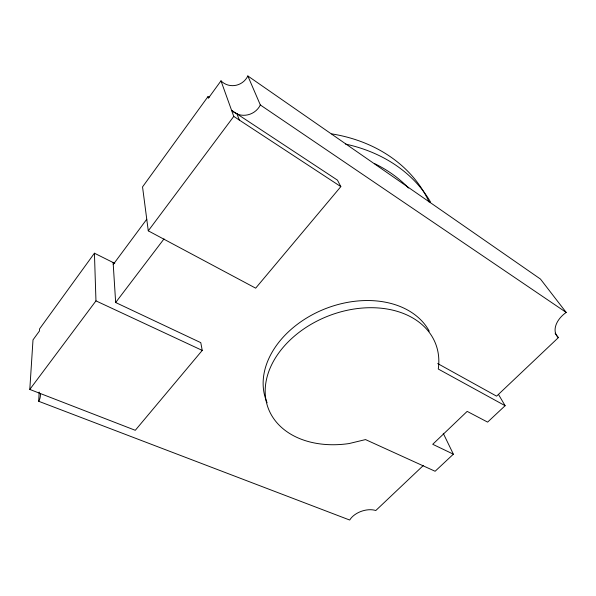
<?xml version="1.0" encoding="UTF-8"?>
<svg xmlns="http://www.w3.org/2000/svg" width="596" height="596" viewBox="0 0 596 596"><rect width="100%" height="100%" fill="white"/><g stroke="black" fill="none" stroke-linecap="round" stroke-linejoin="round"><path stroke-width="0.89" d="M423.279 465.536L375.8 510.519A17.575 10.862 -19.1 0 0 349.703 520.04L38.703 401.287L39.18 392.049M113.121 262.523L115.661 302.522L200.778 342.655L202.238 350.418L135.285 430.305L29.8 389.434L33.003 339.876L39.455 330.996L39.567 328.888L94.429 253.211L114.767 263.35M209.673 96.91L207.877 96.768L142.541 186.906L148.277 230.838L255.669 288.166L340.837 186.63L337.47 180.148L231.583 110.334L233.684 112.13L238.676 114.566A17.716 16.748 -26.3 0 0 260.34 104.978L566.2 312.431A21.754 14.364 -32.8 0 0 558.363 337.627L496.58 396.154L437.695 363.56M566.2 312.431L540.453 279.055L247.832 75.96A16.517 15.98 -30.5 0 1 220.989 80.847L208.347 98.266L207.877 96.768M113.24 264.482L146.765 219.246M29.8 389.434L95.963 300.876L94.429 253.211M148.277 230.838L233.766 116.414L220.989 80.847M115.661 302.522L164.012 238.899M453.377 454.174L435.117 471.265L365.527 439.587L349.114 443.551A89.698 64.726 -21.2 0 1 265.339 387.147A89.698 64.726 -21.2 0 1 359.641 308.303A89.698 64.726 -21.2 0 1 438.261 369.021L505.125 405.712L487.617 422.11L467.167 411.389L432.726 444.296L453.377 454.174L443.238 433.299M340.837 186.63L233.766 116.414M95.963 300.876L202.238 350.418M555.122 333.201L558.363 337.627M498.584 394.612L505.125 405.712M247.832 75.96L260.34 104.978M237.022 113.918L239.272 120.019M267.12 402.762A88.737 64.569 -21.3 0 1 320.655 310.68A88.737 64.569 -21.3 0 1 429.262 331.212M374.728 163.706A150.863 121.651 -19.6 0 1 408.521 188.038M331.741 133.884A157.046 127.961 -19.6 0 1 429.15 202.066M345.576 144.09A159.706 128.878 -19.6 0 1 430.625 202.193M40.401 393.926A23.661 16.882 0.5 0 1 38.703 401.287"/></g></svg>
